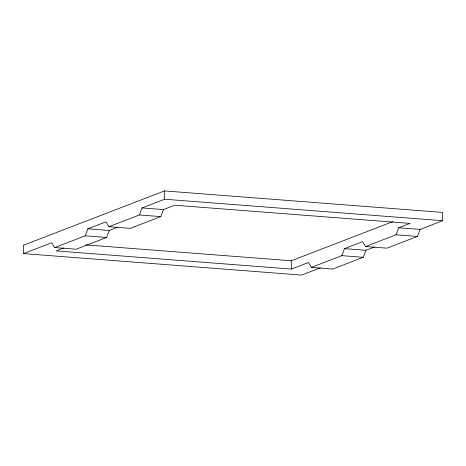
<?xml version="1.0" encoding="UTF-8"?>
<svg xmlns="http://www.w3.org/2000/svg" width="466" height="466" viewBox="0 0 466 466"><rect width="100%" height="100%" fill="white"/><g stroke="black" fill="none" stroke-linecap="round" stroke-linejoin="round"><path stroke-width="0.7" d="M398.727 227.757L420.116 229.412L442.7 220.709L442.496 212.403L164.451 190.92L23.3 245.291L23.504 253.597L51.732 242.728L54.703 247.574L85.191 235.831L87.87 228.806L105.939 221.851L108.904 226.697L130.294 228.346L160.782 216.608L163.461 209.584L174.75 205.232L410.022 223.406L398.727 227.757L396.048 234.782L365.56 246.526L362.595 241.673L344.525 248.634L341.846 255.659L311.358 267.402L308.387 262.55L291.454 269.074L56.182 250.9L63.638 248.029M54.703 247.574L76.092 249.223L106.58 237.479L109.26 230.46L117.956 227.111M108.904 226.697L139.392 214.954L142.072 207.929L164.655 199.232L442.7 220.709M311.358 267.402L332.747 269.051L363.235 257.308L365.915 250.289L374.612 246.933M365.56 246.526L386.949 248.174L417.437 236.431L420.116 229.412M85.662 244.883L291.25 260.768L392.879 221.624M320.369 267.828L301.549 275.08L23.504 253.597M142.072 207.929L163.461 209.584M139.392 214.954L160.782 216.608M396.048 234.782L417.437 236.431M87.87 228.806L109.26 230.46M344.525 248.634L365.915 250.289M85.191 235.831L106.58 237.479M341.846 255.659L363.235 257.308M291.25 260.768L291.454 269.074M164.451 190.92L164.655 199.232"/></g></svg>
